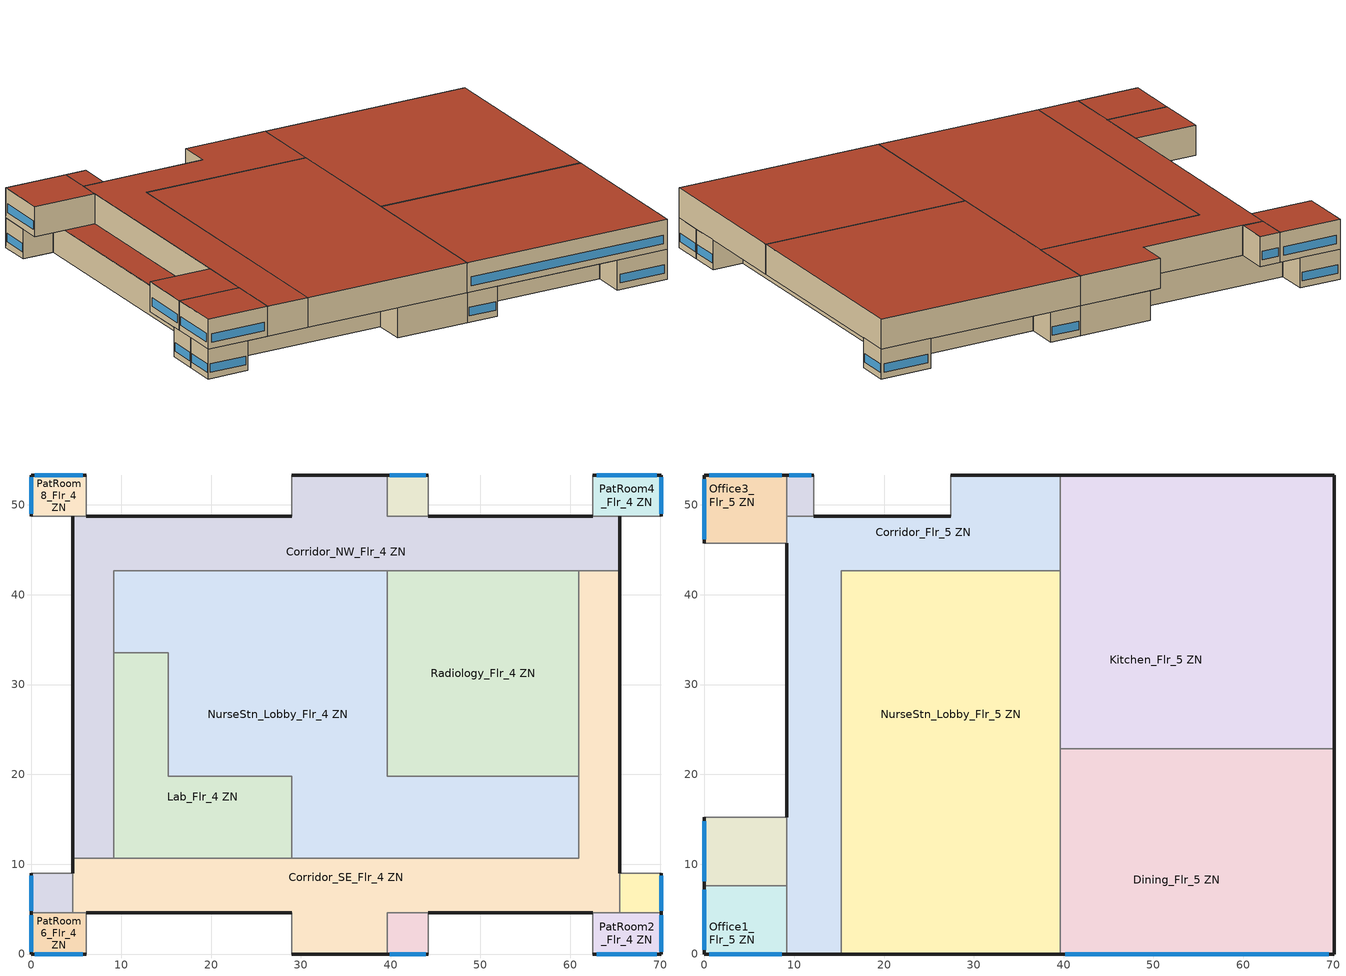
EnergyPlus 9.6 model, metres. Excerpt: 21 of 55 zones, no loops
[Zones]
Corridor_NW_Flr_4 ZN
 floor to Corridor_NW_Flr_3 ZN (Typical Interior Floor): 39.62,53.34 39.62,48.77 65.53,48.77 65.53,42.67 9.14,42.67 9.14,10.67 4.57,10.67 4.57,48.77 28.96,48.77 28.96,53.34 z12.8
 wall outside (Typical Insulated Exterior Mass Wall R-8.13): 39.62,53.34 28.96,53.34 / 4.57,48.77 4.57,10.67 / 65.53,42.67 65.53,48.77 / 62.48,48.77 44.2,48.77 / 28.96,48.77 6.1,48.77 z12.8:17.07
 wall to NurseStn_Lobby_Flr_4 ZN (Typical Interior Wall): 9.14,33.53 9.14,42.67 39.62,42.67 z12.8:17.07
 wall adiabatic (Wall Adiabatic construction): 28.96,53.34 28.96,48.77 z12.8:17.07
 wall to PatRoom5_Mult10_Flr_4 ZN (Typical Interior Wall): 44.2,48.77 39.62,48.77 39.62,53.34 z12.8:17.07
 wall to PatRoom8_Flr_4 ZN (Typical Interior Wall): 6.1,48.77 4.57,48.77 z12.8:17.07
 wall to Radiology_Flr_4 ZN (Typical Interior Wall): 39.62,42.67 60.96,42.67 z12.8:17.07
 wall to Lab_Flr_4 ZN (Typical Interior Wall): 9.14,10.67 9.14,33.53 z12.8:17.07
 wall to Corridor_SE_Flr_4 ZN (Typical Interior Wall): 60.96,42.67 65.53,42.67 / 4.57,10.67 9.14,10.67 z12.8:17.07
 wall to PatRoom4_Flr_4 ZN (Typical Interior Wall): 65.53,48.77 62.48,48.77 z12.8:17.07
 roof outside (Typical IEAD Roof - Highly Reflective R-20.83): 9.14,15.24 9.14,45.72 4.57,45.72 4.57,15.24 z17.07
Corridor_SE_Flr_4 ZN
 floor to Corridor_SE_Flr_3 ZN (Typical Interior Floor): 65.53,42.67 65.53,4.57 39.62,4.57 39.62,0 28.96,0 28.96,4.57 4.57,4.57 4.57,10.67 60.96,10.67 60.96,42.67 z12.8
 wall outside (Typical Insulated Exterior Mass Wall R-8.13): 28.96,0 39.62,0 / 65.53,8.99 65.53,42.67 / 44.2,4.57 62.48,4.57 / 6.1,4.57 28.96,4.57 / 4.57,10.67 4.57,8.99 z12.8:17.07
 wall to PatRoom3_Mult10_Flr_4 ZN (Typical Interior Wall): 65.53,4.57 65.53,8.99 z12.8:17.07
 wall to NurseStn_Lobby_Flr_4 ZN (Typical Interior Wall): 60.96,19.81 60.96,10.67 28.96,10.67 z12.8:17.07
 wall to Radiology_Flr_4 ZN (Typical Interior Wall): 60.96,42.67 60.96,19.81 z12.8:17.07
 wall to PatRoom1_Mult10_Flr_4 ZN (Typical Interior Wall): 39.62,0 39.62,4.57 44.2,4.57 z12.8:17.07
 wall to Lab_Flr_4 ZN (Typical Interior Wall): 28.96,10.67 9.14,10.67 z12.8:17.07
 wall to PatRoom6_Flr_4 ZN (Typical Interior Wall): 4.57,4.57 6.1,4.57 z12.8:17.07
 wall to PatRoom2_Flr_4 ZN (Typical Interior Wall): 62.48,4.57 65.53,4.57 z12.8:17.07
 wall to PatRoom7_Mult10_Flr_4 ZN (Typical Interior Wall): 4.57,8.99 4.57,4.57 z12.8:17.07
 wall adiabatic (Wall Adiabatic construction): 28.96,4.57 28.96,0 z12.8:17.07
Lab_Flr_4 ZN
 floor to Lab_Flr_3 ZN (Typical Interior Floor): 15.24,33.53 15.24,19.81 28.96,19.81 28.96,10.67 9.14,10.67 9.14,33.53 z12.8
 wall to NurseStn_Lobby_Flr_4 ZN (Typical Interior Wall): 28.96,10.67 28.96,19.81 15.24,19.81 15.24,33.53 9.14,33.53 z12.8:17.07
NurseStn_Lobby_Flr_4 ZN
 floor to NurseStn_Lobby_Flr_3 ZN (Typical Interior Floor): 39.62,42.67 39.62,19.81 60.96,19.81 60.96,10.67 28.96,10.67 28.96,19.81 15.24,19.81 15.24,33.53 9.14,33.53 9.14,42.67 z12.8
 wall to Radiology_Flr_4 ZN (Typical Interior Wall): 60.96,19.81 39.62,19.81 39.62,42.67 z12.8:17.07
PatRoom1_Mult10_Flr_4 ZN
 floor to PatRoom1_Mult10_Flr_3 ZN (Typical Interior Floor): 44.2,4.57 44.2,0 39.62,0 39.62,4.57 z12.8
 wall outside (Typical Insulated Exterior Mass Wall R-9.62): 39.62,0 44.2,0 z12.8:17.07
 wall adiabatic (Wall Adiabatic construction): 44.2,0 44.2,4.57 z12.8:17.07
 window (U 0.62 SHGC 0.25 Dbl Ref-C-H Clr 6mm/6mm Air): 39.9,0 43.92,0 z13.72:14.94
PatRoom2_Flr_4 ZN
 floor to PatRoom2_Flr_3 ZN (Typical Interior Floor): 70.1,4.57 70.1,0 62.48,0 62.48,4.57 z12.8
 wall outside (Typical Insulated Exterior Mass Wall R-9.62): 62.48,0 70.1,0 70.1,4.57 z12.8:17.07
 wall to PatRoom3_Mult10_Flr_4 ZN (Typical Interior Wall): 70.1,4.57 65.53,4.57 z12.8:17.07
 wall adiabatic (Wall Adiabatic construction): 62.48,4.57 62.48,0 z12.8:17.07
 window (U 0.62 SHGC 0.25 Dbl Ref-C-H Clr 6mm/6mm Air): 70.1,0.27 70.1,4.3 / 62.94,0 69.65,0 z13.72:14.94
PatRoom3_Mult10_Flr_4 ZN
 floor to PatRoom3_Mult10_Flr_3 ZN (Typical Interior Floor): 70.1,8.99 70.1,4.57 65.53,4.57 65.53,8.99 z12.8
 wall outside (Typical Insulated Exterior Mass Wall R-9.62): 70.1,4.57 70.1,8.99 z12.8:17.07
 wall adiabatic (Wall Adiabatic construction): 70.1,8.99 65.53,8.99 z12.8:17.07
 window (U 0.62 SHGC 0.25 Dbl Ref-C-H Clr 6mm/6mm Air): 70.1,4.84 70.1,8.73 z13.72:14.94
PatRoom4_Flr_4 ZN
 floor to PatRoom4_Flr_3 ZN (Typical Interior Floor): 70.1,53.34 70.1,48.77 62.48,48.77 62.48,53.34 z12.8
 wall outside (Typical Insulated Exterior Mass Wall R-9.62): 70.1,48.77 70.1,53.34 62.48,53.34 z12.8:17.07
 wall adiabatic (Wall Adiabatic construction): 65.53,48.77 70.1,48.77 / 62.48,53.34 62.48,48.77 z12.8:17.07
 window (U 0.62 SHGC 0.25 Dbl Ref-C-H Clr 6mm/6mm Air): 70.1,49.04 70.1,53.07 / 69.65,53.34 62.94,53.34 z13.72:14.94
PatRoom5_Mult10_Flr_4 ZN
 floor to PatRoom5_Mult10_Flr_3 ZN (Typical Interior Floor): 44.2,53.34 44.2,48.77 39.62,48.77 39.62,53.34 z12.8
 wall outside (Typical Insulated Exterior Mass Wall R-9.62): 44.2,53.34 39.62,53.34 z12.8:17.07
 wall adiabatic (Wall Adiabatic construction): 44.2,48.77 44.2,53.34 z12.8:17.07
 window (U 0.62 SHGC 0.25 Dbl Ref-C-H Clr 6mm/6mm Air): 43.92,53.34 39.9,53.34 z13.72:14.94
PatRoom6_Flr_4 ZN
 floor to PatRoom6_Flr_3 ZN (Typical Interior Floor): 6.1,4.57 6.1,0 0,0 0,4.57 z12.8
 wall outside (Typical Insulated Exterior Mass Wall R-9.62): 0,4.57 0,0 6.1,0 z12.8:17.07
 wall adiabatic (Wall Adiabatic construction): 6.1,0 6.1,4.57 z12.8:17.07
 wall to PatRoom7_Mult10_Flr_4 ZN (Typical Interior Wall): 4.57,4.57 0,4.57 z12.8:17.07
 window (U 0.62 SHGC 0.25 Dbl Ref-C-H Clr 6mm/6mm Air): 0.37,0 5.73,0 / 0,4.3 0,0.27 z13.72:14.94
PatRoom7_Mult10_Flr_4 ZN
 floor to PatRoom7_Mult10_Flr_3 ZN (Typical Interior Floor): 4.57,8.99 4.57,4.57 0,4.57 0,8.99 z12.8
 wall outside (Typical Insulated Exterior Mass Wall R-9.62): 0,8.99 0,4.57 z12.8:17.07
 wall adiabatic (Wall Adiabatic construction): 4.57,8.99 0,8.99 z12.8:17.07
 window (U 0.62 SHGC 0.25 Dbl Ref-C-H Clr 6mm/6mm Air): 0,8.73 0,4.84 z13.72:14.94
PatRoom8_Flr_4 ZN
 floor to PatRoom8_Flr_3 ZN (Typical Interior Floor): 6.1,53.34 6.1,48.77 0,48.77 0,53.34 z12.8
 wall outside (Typical Insulated Exterior Mass Wall R-9.62): 6.1,53.34 0,53.34 0,48.77 z12.8:17.07
 wall adiabatic (Wall Adiabatic construction): 6.1,48.77 6.1,53.34 / 0,48.77 4.57,48.77 z12.8:17.07
 window (U 0.62 SHGC 0.25 Dbl Ref-C-H Clr 6mm/6mm Air): 5.73,53.34 0.37,53.34 / 0,53.07 0,49.04 z13.72:14.94
Radiology_Flr_4 ZN
 floor to PhysTherapy_Flr_3 ZN (Typical Interior Floor): 60.96,42.67 60.96,19.81 39.62,19.81 39.62,42.67 z12.8
Corridor_Flr_5 ZN
 floor to NurseStn_Lobby_Flr_4 ZN (Typical Interior Floor): 15.24,42.67 15.24,33.53 9.14,33.53 9.14,42.67 z17.07
 floor adiabatic (Floor Adiabatic construction): 15.24,4.57 15.24,0 9.14,0 9.14,4.57 z17.07; 28.96,53.34 28.96,48.77 27.43,48.77 27.43,53.34 z17.07
 floor to Lab_Flr_4 ZN (Typical Interior Floor): 15.24,33.53 15.24,10.67 9.14,10.67 9.14,33.53 z17.07
 floor to Corridor_NW_Flr_4 ZN (Typical Interior Floor): 39.62,53.34 39.62,42.67 9.14,42.67 9.14,48.77 28.96,48.77 28.96,53.34 z17.07
 floor to Corridor_SE_Flr_4 ZN (Typical Interior Floor): 15.24,10.67 15.24,4.57 9.14,4.57 9.14,10.67 z17.07
 wall outside (Typical Insulated Exterior Mass Wall R-8.13): 39.62,53.34 27.43,53.34 / 9.14,0 15.24,0 / 27.43,48.77 12.19,48.77 / 9.14,45.72 9.14,15.24 z17.07:21.34
 wall to NurseStn_Lobby_Flr_5 ZN (Typical Interior Wall): 15.24,0 15.24,42.67 39.62,42.67 z17.07:21.34
 wall to Office1_Flr_5 ZN (Typical Interior Wall): 9.14,7.62 9.14,0 z17.07:21.34
 wall to Kitchen_Flr_5 ZN (Typical Interior Wall): 39.62,42.67 39.62,53.34 z17.07:21.34
 wall to Office4_Mult6_Flr_5 ZN (Typical Interior Wall): 12.19,48.77 9.14,48.77 z17.07:21.34
 wall adiabatic (Wall Adiabatic construction): 27.43,53.34 27.43,48.77 z17.07:21.34
 wall to Office2_Mult5_Flr_5 ZN (Typical Interior Wall): 9.14,15.24 9.14,7.62 z17.07:21.34
 wall to Office3_Flr_5 ZN (Typical Interior Wall): 9.14,48.77 9.14,45.72 z17.07:21.34
 roof outside (Typical IEAD Roof - Highly Reflective R-20.83): 15.24,0 15.24,42.67 39.62,42.67 39.62,53.34 27.43,53.34 27.43,48.77 9.14,48.77 9.14,0 z21.34
Dining_Flr_5 ZN
 floor to NurseStn_Lobby_Flr_4 ZN (Typical Interior Floor): 60.96,19.81 60.96,10.67 39.62,10.67 39.62,19.81 z17.07
 floor to PatRoom3_Mult10_Flr_4 ZN (Typical Interior Floor): 70.1,8.99 70.1,4.57 65.53,4.57 65.53,8.99 z17.07
 floor to Radiology_Flr_4 ZN (Typical Interior Floor): 60.96,22.86 60.96,19.81 39.62,19.81 39.62,22.86 z17.07
 floor to PatRoom2_Flr_4 ZN (Typical Interior Floor): 70.1,4.57 70.1,0 62.48,0 62.48,4.57 z17.07
 floor to Corridor_SE_Flr_4 ZN (Typical Interior Floor): 65.53,22.86 65.53,4.57 39.62,4.57 39.62,10.67 60.96,10.67 60.96,22.86 z17.07
 floor to PatRoom1_Mult10_Flr_4 ZN (Typical Interior Floor): 44.2,4.57 44.2,0 39.62,0 39.62,4.57 z17.07
 floor adiabatic (Floor Adiabatic construction): 70.1,22.86 70.1,8.99 65.53,8.99 65.53,22.86 z17.07; 62.48,4.57 62.48,0 44.2,0 44.2,4.57 z17.07
 wall outside (Typical Insulated Exterior Mass Wall R-8.13): 39.62,0 70.1,0 70.1,22.86 z17.07:21.34
 wall to Kitchen_Flr_5 ZN (Typical Interior Wall): 70.1,22.86 39.62,22.86 z17.07:21.34
 wall to NurseStn_Lobby_Flr_5 ZN (Typical Interior Wall): 39.62,22.86 39.62,0 z17.07:21.34
 window (U 0.62 SHGC 0.25 Dbl Ref-C-H Clr 6mm/6mm Air): 40.2,0 69.53,0 z17.98:19.2
 roof outside (Typical IEAD Roof - Highly Reflective R-20.83): 70.1,0 70.1,22.86 39.62,22.86 39.62,0 z21.34
Kitchen_Flr_5 ZN
 floor to PatRoom5_Mult10_Flr_4 ZN (Typical Interior Floor): 44.2,53.34 44.2,48.77 39.62,48.77 39.62,53.34 z17.07
 floor to Corridor_NW_Flr_4 ZN (Typical Interior Floor): 65.53,48.77 65.53,42.67 39.62,42.67 39.62,48.77 z17.07
 floor to Radiology_Flr_4 ZN (Typical Interior Floor): 60.96,42.67 60.96,22.86 39.62,22.86 39.62,42.67 z17.07
 floor to Corridor_SE_Flr_4 ZN (Typical Interior Floor): 65.53,42.67 65.53,22.86 60.96,22.86 60.96,42.67 z17.07
 floor to PatRoom4_Flr_4 ZN (Typical Interior Floor): 70.1,53.34 70.1,48.77 62.48,48.77 62.48,53.34 z17.07
 floor adiabatic (Floor Adiabatic construction): 70.1,48.77 70.1,22.86 65.53,22.86 65.53,48.77 z17.07; 62.48,53.34 62.48,48.77 44.2,48.77 44.2,53.34 z17.07
 wall outside (Typical Insulated Exterior Mass Wall R-8.13): 70.1,22.86 70.1,53.34 39.62,53.34 z17.07:21.34
 wall to NurseStn_Lobby_Flr_5 ZN (Typical Interior Wall): 39.62,42.67 39.62,22.86 z17.07:21.34
 roof outside (Typical IEAD Roof - Highly Reflective R-20.83): 70.1,22.86 70.1,53.34 39.62,53.34 39.62,22.86 z21.34
NurseStn_Lobby_Flr_5 ZN
 floor to NurseStn_Lobby_Flr_4 ZN (Typical Interior Floor): 39.62,42.67 39.62,10.67 28.96,10.67 28.96,19.81 15.24,19.81 15.24,42.67 z17.07
 floor adiabatic (Floor Adiabatic construction): 28.96,4.57 28.96,0 15.24,0 15.24,4.57 z17.07
 floor to Lab_Flr_4 ZN (Typical Interior Floor): 28.96,19.81 28.96,10.67 15.24,10.67 15.24,19.81 z17.07
 floor to Corridor_SE_Flr_4 ZN (Typical Interior Floor): 39.62,10.67 39.62,0 28.96,0 28.96,4.57 15.24,4.57 15.24,10.67 z17.07
 wall outside (Typical Insulated Exterior Mass Wall R-8.13): 15.24,0 39.62,0 z17.07:21.34
 roof outside (Typical IEAD Roof - Highly Reflective R-20.83): 39.62,0 39.62,42.67 15.24,42.67 15.24,0 z21.34
Office1_Flr_5 ZN
 floor to PatRoom6_Flr_4 ZN (Typical Interior Floor): 6.1,4.57 6.1,0 0,0 0,4.57 z17.07
 floor adiabatic (Floor Adiabatic construction): 9.14,4.57 9.14,0 6.1,0 6.1,4.57 z17.07
 floor to PatRoom7_Mult10_Flr_4 ZN (Typical Interior Floor): 4.57,7.62 4.57,4.57 0,4.57 0,7.62 z17.07
 floor to Corridor_SE_Flr_4 ZN (Typical Interior Floor): 9.14,7.62 9.14,4.57 4.57,4.57 4.57,7.62 z17.07
 wall outside (Typical Insulated Exterior Mass Wall R-8.13): 0,7.62 0,0 9.14,0 z17.07:21.34
 wall to Office2_Mult5_Flr_5 ZN (Typical Interior Wall): 9.14,7.62 0,7.62 z17.07:21.34
 window (U 0.62 SHGC 0.25 Dbl Ref-C-H Clr 6mm/6mm Air): 0.55,0 8.6,0 / 0,7.16 0,0.46 z17.98:19.2
 roof outside (Typical IEAD Roof - Highly Reflective R-20.83): 9.14,0 9.14,7.62 0,7.62 0,0 z21.34
Office2_Mult5_Flr_5 ZN
 floor to PatRoom7_Mult10_Flr_4 ZN (Typical Interior Floor): 4.57,8.99 4.57,7.62 0,7.62 0,8.99 z17.07
 floor to Corridor_SE_Flr_4 ZN (Typical Interior Floor): 9.14,10.67 9.14,7.62 4.57,7.62 4.57,10.67 z17.07
 floor adiabatic (Floor Adiabatic construction): 4.57,15.24 4.57,8.99 0,8.99 0,15.24 z17.07
 floor to Corridor_NW_Flr_4 ZN (Typical Interior Floor): 9.14,15.24 9.14,10.67 4.57,10.67 4.57,15.24 z17.07
 wall outside (Typical Insulated Exterior Mass Wall R-8.13): 0,15.24 0,7.62 z17.07:21.34
 wall adiabatic (Wall Adiabatic construction): 9.14,15.24 0,15.24 z17.07:21.34
 window (U 0.62 SHGC 0.25 Dbl Ref-C-H Clr 6mm/6mm Air): 0,14.78 0,8.08 z17.98:19.2
 roof outside (Typical IEAD Roof - Highly Reflective R-20.83): 9.14,7.62 9.14,15.24 0,15.24 0,7.62 z21.34
Office3_Flr_5 ZN
 floor to PatRoom8_Flr_4 ZN (Typical Interior Floor): 6.1,53.34 6.1,48.77 0,48.77 0,53.34 z17.07
 floor adiabatic (Floor Adiabatic construction): 9.14,53.34 9.14,48.77 6.1,48.77 6.1,53.34 z17.07; 4.57,48.77 4.57,45.72 0,45.72 0,48.77 z17.07
 floor to Corridor_NW_Flr_4 ZN (Typical Interior Floor): 9.14,48.77 9.14,45.72 4.57,45.72 4.57,48.77 z17.07
 wall outside (Typical Insulated Exterior Mass Wall R-8.13): 9.14,53.34 0,53.34 0,45.72 z17.07:21.34
 wall adiabatic (Wall Adiabatic construction): 0,45.72 9.14,45.72 z17.07:21.34
 wall to Office4_Mult6_Flr_5 ZN (Typical Interior Wall): 9.14,48.77 9.14,53.34 z17.07:21.34
 window (U 0.62 SHGC 0.25 Dbl Ref-C-H Clr 6mm/6mm Air): 8.6,53.34 0.55,53.34 / 0,52.88 0,46.18 z17.98:19.2
 roof outside (Typical IEAD Roof - Highly Reflective R-20.83): 9.14,45.72 9.14,53.34 0,53.34 0,45.72 z21.34
Office4_Mult6_Flr_5 ZN
 floor adiabatic (Floor Adiabatic construction): 12.19,53.34 12.19,48.77 9.14,48.77 9.14,53.34 z17.07
 wall outside (Typical Insulated Exterior Mass Wall R-8.13): 12.19,53.34 9.14,53.34 z17.07:21.34
 wall adiabatic (Wall Adiabatic construction): 12.19,48.77 12.19,53.34 z17.07:21.34
 window (U 0.62 SHGC 0.25 Dbl Ref-C-H Clr 6mm/6mm Air): 11.88,53.34 9.45,53.34 z17.98:19.2
 roof outside (Typical IEAD Roof - Highly Reflective R-20.83): 12.19,48.77 12.19,53.34 9.14,53.34 9.14,48.77 z21.34
[Building]
-Hospital-ASHRAE 169-2013-3B created: 2022-03-25 18:08:48 -0600: North Axis {deg}=270; Terrain=City
[Site:Location]
El Paso International Ap  Ut_TX_USA: Latitude {deg}=31.77; Longitude {deg}=-106.5; Time Zone {hr}=-7; Elevation {m}=1186
[Site:GroundTemperature:FCfactorMethod]
January Ground Temperature {C}=18.3; February Ground Temperature {C}=11.2; March Ground Temperature {C}=6.8; April Ground Temperature {C}=8.1; May Ground Temperature {C}=10.3; June Ground Temperature {C}=12.5; July Ground Temperature {C}=19.2; August Ground Temperature {C}=23.8; September Ground Temperature {C}=27.9; October Ground Temperature {C}=27.5; November Ground Temperature {C}=26.3; December Ground Temperature {C}=23.4
[Site:WaterMainsTemperature]
Calculation Method=Correlation; Annual Average Outdoor Air Temperature {C}=17.9417; Maximum Difference In Monthly Average Outdoor Air Temperatures {deltaC}=21.1
[SizingPeriod:DesignDay] Day of Month=21; Dry-Bulb Temperature Range Modifier Type=DefaultMultipliers; Humidity Condition Type=Wetbulb; Barometric Pressure {Pa}=87865; Rain Indicator=No; Snow Indicator=No; Daylight Saving Time Indicator=No; Begin Environment Reset Mode=FullResetAtBeginEnvironment
Name | Month | Day Type | Maximum Dry-Bulb Temperature {C} | Daily Dry-Bulb Temperature Range {deltaC} | Wetbulb or DewPoint at Maximum Dry-Bulb {C} | Wind Speed {m/s} | Wind Direction {deg} | Solar Model Indicator | ASHRAE Clear Sky Optical Depth for Beam Irradiance (taub) | ASHRAE Clear Sky Optical Depth for Diffuse Irradiance (taud) | Sky Clearness
El Paso International Ap  Ut Ann Clg .4% Condns DB=>MWB | 7 | SummerDesignDay | 38.1 | 13 | 18.1 | 3.9 | 280 | ASHRAETau | 0.605 | 1.547
El Paso International Ap  Ut Ann Htg 99.6% Condns DB | 12 | WinterDesignDay | -5.2 | 0 | -5.2 | 2.2 | 20 | ASHRAEClearSky |  |  | 0
[Material]
Name | Roughness | Thickness {m} | Conductivity {W/m-K} | Density {kg/m3} | Specific Heat {J/kg-K} | Thermal Absorptance | Solar Absorptance | Visible Absorptance
1/2IN Gypsum | Smooth | 0.0127 | 0.16 | 784.9 | 830 | 0.9 | 0.4 | 0.4
100mm Normalweight concrete floor | MediumSmooth | 0.1016 | 2.31 | 2322 | 832 | 0.9 | 0.7 | 0.7
1IN Stucco | Smooth | 0.0253 | 0.6918 | 1858 | 837 | 0.9 | 0.7 | 0.92
8IN CONCRETE HW RefBldg | Rough | 0.2032 | 1.311 | 2240 | 836.8 | 0.9 | 0.7 | 0.7
G01 13mm gypsum board | Smooth | 0.0127 | 0.16 | 800 | 1090 | 0.9 | 0.7 | 0.5
Metal Roof Surface | Smooth | 0.0008 | 45.28 | 7824 | 500 | 0.9 | 0.7 | 0.7
Roof Membrane - Highly Reflective | VeryRough | 0.0095 | 0.16 | 1121.29 | 1460 | 0.75 | 0.45 | 0.7
Std Wood 6inch | MediumSmooth | 0.15 | 0.12 | 540 | 1210 | 0.9 | 0.7 | 0.7
[Material:NoMass] Thermal Absorptance=0.9; Solar Absorptance=0.7
Name | Roughness | Thermal Resistance {m2-K/W} | Visible Absorptance
CP02 CARPET PAD | VeryRough | 0.21648 | 0.8
Nonres_Floor_Insulation | MediumSmooth | 2.88292 | 0.7
Typical Insulation R-19.72 | Smooth | 3.4722 | 0.7
Typical Insulation R-5.74 | Smooth | 1.01115 | 0.7
Typical Insulation R-7.23 | Smooth | 1.27273 | 0.7
[WindowMaterial:Gas]
AIR 6MM: Gas Type=Air; Thickness {m}=0.0063
[WindowMaterial:Glazing] Optical Data Type=SpectralAverage; Thickness {m}=0.006; Infrared Transmittance at Normal Incidence=0; Front Side Infrared Hemispherical Emissivity=0.84; Conductivity {W/m-K}=0.9; Dirt Correction Factor for Solar and Visible Transmittance=1; Solar Diffusing=No
Name | Solar Transmittance at Normal Incidence | Front Side Solar Reflectance at Normal Incidence | Back Side Solar Reflectance at Normal Incidence | Visible Transmittance at Normal Incidence | Front Side Visible Reflectance at Normal Incidence | Back Side Visible Reflectance at Normal Incidence | Back Side Infrared Hemispherical Emissivity
CLEAR 6MM | 0.775 | 0.071 | 0.071 | 0.881 | 0.08 | 0.08 | 0.84
REF C CLEAR HI 6MM | 0.2 | 0.16 | 0.39 | 0.22 | 0.17 | 0.35 | 0.55
[Construction]
Floor Adiabatic construction: CP02 CARPET PAD, 100mm Normalweight concrete floor, Nonres_Floor_Insulation
InteriorFurnishings: Std Wood 6inch
Typical IEAD Roof - Highly Reflective R-20.83: Roof Membrane - Highly Reflective, Typical Insulation R-19.72, Metal Roof Surface
Typical Insulated Exterior Mass Wall R-8.13: 1IN Stucco, 8IN CONCRETE HW RefBldg, Typical Insulation R-5.74, 1/2IN Gypsum
Typical Insulated Exterior Mass Wall R-9.62: 1IN Stucco, 8IN CONCRETE HW RefBldg, Typical Insulation R-7.23, 1/2IN Gypsum
Typical Interior Floor: 100mm Normalweight concrete floor, CP02 CARPET PAD
Typical Interior Wall; Wall Adiabatic construction: G01 13mm gypsum board, G01 13mm gypsum board
U 0.62 SHGC 0.25 Dbl Ref-C-H Clr 6mm/6mm Air: REF C CLEAR HI 6MM, AIR 6MM, CLEAR 6MM
[Zone] Part of Total Floor Area=Yes
Name | Multiplier
Corridor_Flr_5 ZN; Corridor_NW_Flr_4 ZN; Corridor_SE_Flr_4 ZN; Dining_Flr_5 ZN; Kitchen_Flr_5 ZN; Lab_Flr_4 ZN; NurseStn_Lobby_Flr_4 ZN; NurseStn_Lobby_Flr_5 ZN; Office1_Flr_5 ZN; Office3_Flr_5 ZN; PatRoom2_Flr_4 ZN; PatRoom4_Flr_4 ZN; PatRoom6_Flr_4 ZN; PatRoom8_Flr_4 ZN; Radiology_Flr_4 ZN | 1
Office2_Mult5_Flr_5 ZN | 5
Office4_Mult6_Flr_5 ZN | 6
PatRoom1_Mult10_Flr_4 ZN; PatRoom3_Mult10_Flr_4 ZN; PatRoom5_Mult10_Flr_4 ZN; PatRoom7_Mult10_Flr_4 ZN | 10
[InternalMass] Construction=InteriorFurnishings
Name | Zone or ZoneList | Surface Area {m2}
Corridor_Flr_5 Mass | Corridor_Flr_5 ZN | 1003.35
Corridor_NW_Flr_4 Mass | Corridor_NW_Flr_4 ZN | 1133.42
Corridor_SE_Flr_4 Mass | Corridor_SE_Flr_4 ZN | 1133.42
Dining_Flr_5 Mass | Dining_Flr_5 ZN | 1393.55
Kitchen_Flr_5 Mass | Kitchen_Flr_5 ZN | 1858.06
Lab_Flr_4 Mass | Lab_Flr_4 ZN | 529.547
NurseStn_Lobby_Flr_4 Mass | NurseStn_Lobby_Flr_4 ZN | 1811.61
NurseStn_Lobby_Flr_5 Mass | NurseStn_Lobby_Flr_5 ZN | 2081.03
Office1_Flr_5 Mass | Office1_Flr_5 ZN | 139.391
Office2_Mult5_Flr_5 Mass | Office2_Mult5_Flr_5 ZN | 139.318
Office3_Flr_5 Mass | Office3_Flr_5 ZN | 139.355
Office4_Mult6_Flr_5 Mass | Office4_Mult6_Flr_5 ZN | 27.8709
PatRoom1_Mult10_Flr_4 Mass | PatRoom1_Mult10_Flr_4 ZN | 41.8064
PatRoom2_Flr_4 Mass | PatRoom2_Flr_4 ZN | 69.67728
PatRoom3_Mult10_Flr_4 Mass | PatRoom3_Mult10_Flr_4 ZN | 40.41648
PatRoom4_Flr_4 Mass | PatRoom4_Flr_4 ZN | 69.67728
PatRoom5_Mult10_Flr_4 Mass | PatRoom5_Mult10_Flr_4 ZN | 41.8064
PatRoom6_Flr_4 Mass | PatRoom6_Flr_4 ZN | 55.7418
PatRoom7_Mult10_Flr_4 Mass | PatRoom7_Mult10_Flr_4 ZN | 40.41648
PatRoom8_Flr_4 Mass | PatRoom8_Flr_4 ZN | 55.7418
Radiology_Flr_4 Mass | Radiology_Flr_4 ZN | 975.482
[ZoneInfiltration:DesignFlowRate] Schedule=Hospital INFIL_SCH_PNNL; Design Flow Rate Calculation Method=Flow/ExteriorArea; Constant Term Coefficient=0; Temperature Term Coefficient=0; Velocity Term Coefficient=0.224; Velocity Squared Term Coefficient=0
Name | Zone or ZoneList | Flow per Exterior Surface Area {m3/s-m2}
Corridor_Flr_5 Infiltration | Corridor_Flr_5 ZN | 0.000200818
Corridor_NW_Flr_4 Infiltration | Corridor_NW_Flr_4 ZN | 0.000425039
Corridor_SE_Flr_4 Infiltration | Corridor_SE_Flr_4 ZN | 0.000569573
Dining_Flr_5 Infiltration | Dining_Flr_5 ZN | 0.000140274
Kitchen_Flr_5 Infiltration | Kitchen_Flr_5 ZN | 0.000124619
NurseStn_Lobby_Flr_5 Infiltration | NurseStn_Lobby_Flr_5 ZN | 5.17915e-05
Office1_Flr_5 Infiltration | Office1_Flr_5 ZN | 0.00028855
Office2_Mult5_Flr_5 Infiltration | Office2_Mult5_Flr_5 ZN | 0.00018126
Office3_Flr_5 Infiltration | Office3_Flr_5 ZN | 0.000288571
Office4_Mult6_Flr_5 Infiltration | Office4_Mult6_Flr_5 ZN | 0.000275003
PatRoom1_Mult10_Flr_4 Infiltration | PatRoom1_Mult10_Flr_4 ZN | 0.000569573
PatRoom2_Flr_4 Infiltration | PatRoom2_Flr_4 ZN | 0.000569573
PatRoom3_Mult10_Flr_4 Infiltration | PatRoom3_Mult10_Flr_4 ZN | 0.000569573
PatRoom4_Flr_4 Infiltration | PatRoom4_Flr_4 ZN | 0.000569573
PatRoom5_Mult10_Flr_4 Infiltration | PatRoom5_Mult10_Flr_4 ZN | 0.000569573
PatRoom6_Flr_4 Infiltration | PatRoom6_Flr_4 ZN | 0.000569573
PatRoom7_Mult10_Flr_4 Infiltration | PatRoom7_Mult10_Flr_4 ZN | 0.000569573
PatRoom8_Flr_4 Infiltration | PatRoom8_Flr_4 ZN | 0.000569573
[Daylighting:Controls] Lighting Control Type=Stepped; Minimum Input Power Fraction for Continuous or ContinuousOff Dimming Control=0.3; Minimum Light Output Fraction for Continuous or ContinuousOff Dimming Control=0.2; Number of Stepped Control Steps=3; Probability Lighting will be Reset When Needed in Manual Stepped Control=1; Glare Calculation Azimuth Angle of View Direction Clockwise from Zone y-Axis {deg}=-0; Maximum Allowable Discomfort Glare Index=22; Fraction of Lights Controlled by Reference Point 1=0.224; Illuminance Setpoint at Reference Point 1 {lux}=377; Fraction of Lights Controlled by Reference Point 2=0.224; Illuminance Setpoint at Reference Point 2 {lux}=377
Name | Zone or Space | Glare Calculation Daylighting Reference Point | Daylighting Reference Point Name 1 | Daylighting Reference Point Name 2
Office1_Flr_5 ZN DaylightingControls | Office1_Flr_5 ZN | Office1_Flr_5 Daylt Sensor 1 | Office1_Flr_5 Daylt Sensor 1 | Office1_Flr_5 Daylt Sensor 2
Office3_Flr_5 ZN DaylightingControls | Office3_Flr_5 ZN | Office3_Flr_5 Daylt Sensor 1 | Office3_Flr_5 Daylt Sensor 1 | Office3_Flr_5 Daylt Sensor 2
[SetpointManager:OutdoorAirReset]
VAV_PATRMS SAT Reset: Control Variable=Temperature; Setpoint at Outdoor Low Temperature {C}=15.5556; Outdoor Low Temperature {C}=10; Setpoint at Outdoor High Temperature {C}=12.7778; Outdoor High Temperature {C}=21.1111; Setpoint Node or NodeList=VAV_PATRMS Supply Outlet Node
[SetpointManager:SingleZone:Humidity:Minimum]
Name | Setpoint Node or NodeList
Setpoint Manager Single Zone Humidity Minimum 1 | VAV_ER Electric Steam Humidifier Outlet Air Node
Setpoint Manager Single Zone Humidity Minimum 3 | VAV_ICU Electric Steam Humidifier Outlet Air Node
Setpoint Manager Single Zone Humidity Minimum 5 | VAV_LABS Electric Steam Humidifier Outlet Air Node
Setpoint Manager Single Zone Humidity Minimum 2 | VAV_OR Electric Steam Humidifier Outlet Air Node
Setpoint Manager Single Zone Humidity Minimum 4 | VAV_PATRMS Electric Steam Humidifier Outlet Air Node
[Exterior:Lights]
NonDimming Exterior Lights Def: Schedule=Hospital Exterior_Lgt_ALWAYS_ON; Design Level {W}=13506; Control Option=AstronomicalClock
[Exterior:FuelEquipment] Fuel Use Type=Electricity
Name | Schedule | Design Level {W}
Fuel equipment 1 | Hospital BLDG_ELEVATORS | 162963
Fuel equipment 2 | Hospital ELEV_LIGHT_FAN_SCH_ADD_DF | 847.2
[Refrigeration:Compressor] Refrigeration Compressor Power Curve=Old_Low_Temp_Comp_Pwr_Curve; Refrigeration Compressor Capacity Curve=Old_Low_Temp_Comp_Cap_Curve; Rated Return Gas Temperature {C}=18.3; Rated Subcooling {deltaC}=0; Mode of Operation=Subcritical
Refrigeration Compressor 1; Refrigeration Compressor 2; Refrigeration Compressor 3; Refrigeration Compressor 4; Refrigeration Compressor 5; Refrigeration Compressor 6; Refrigeration Compressor 7; Refrigeration Compressor 8; Refrigeration Compressor 9; Refrigeration Compressor 10; Refrigeration Compressor 11; Refrigeration Compressor 12; Refrigeration Compressor 13; Refrigeration Compressor 14; Refrigeration Compressor 15; Refrigeration Compressor 16; Refrigeration Compressor 17; Refrigeration Compressor 18; Refrigeration Compressor 19; Refrigeration Compressor 20
[ElectricLoadCenter:Transformer]
Transformer_1: Availability Schedule=Always On Discrete; Transformer Usage=PowerInFromGrid; Radiative Fraction=0; Rated Capacity {VA}=500000; Phase=3; Conductor Material=Aluminum; Full Load Temperature Rise {C}=150; Fraction of Eddy Current Losses=0.1; Performance Input Method=NominalEfficiency; Nameplate Efficiency=0.987; Per Unit Load for Nameplate Efficiency=0.35; Reference Temperature for Nameplate Efficiency {C}=75; Consider Transformer Loss for Utility Cost=Yes; Meter Name 1=Wired_LTG_Electricity; Meter Name 2=InteriorEquipment:Electricity
[EnergyManagementSystem:GlobalVariable]
Wired_LTG
[EnergyManagementSystem:Sensor]
Name | Output:Variable or Output:Meter | Output:Variable or Output:Meter Index Key
Facility_Int_LTG | InteriorLights:Electricity
Mains_Water_Temp_Sen | Site Mains Water Temperature | Environment
OAT; OAT_1; OAT_2; OAT_3 | Site Outdoor Air Drybulb Temperature | Environment
[EnergyManagementSystem:Actuator] Actuated Component Control Type=Schedule Value
Name | Actuated Component Unique | Actuated Component Type
CAVKITCHENClgSch0; VAV1ClgSch0; VAV2ClgSch0; VAVPATRMSClgSch0 | Hospital CLGSETP_SCH | Schedule:Year
CAVKITCHENHtgSch0; VAV1HtgSch0; VAV2HtgSch0; VAVPATRMSHtgSch0 | Hospital HTGSETP_SCH | Schedule:Year
Mains_Water_Temp_Act | Mains Water Temperature | Schedule:Constant
[EnergyManagementSystem:Program]
CAVKITCHENOptimumStartProg0: IF DaylightSavings==0 && DayOfWeek>1 && Hour==5 && OAT<23.9 && OAT>1.7; SET CAVKITCHENClgSch0 = 29.4; SET CAVKITCHENHtgSch0 = 15.6; ELSEIF DaylightSavings==0 && DayOfWeek==1 && Hour==7 && OAT<23.9 && OAT>1.7; SET CAVKITCHENClgSch0 = 29.4; SET CAVKITCHENHtgSch0 = 15.6; ELSEIF DaylightSavings==1 && DayOfWeek>1 && Hour==4 && OAT<23.9 && OAT>1.7; SET CAVKITCHENClgSch0 = 29.4; SET CAVKITCHENHtgSch0 = 15.6; ELSEIF DaylightSavings==1 && DayOfWeek==1 && Hour==6 && OAT<23.9 && OAT>1.7; SET CAVKITCHENClgSch0 = 29.4; SET CAVKITCHENHtgSch0 = 15.6; ELSE; SET CAVKITCHENClgSch0 = NULL; SET CAVKITCHENHtgSch0 = NULL; ENDIF
Mains_Water_Prg: SET Mains_Water_Temp_Act = Mains_Water_Temp_Sen
Transformer_Load_Prog: SET Wired_LTG = Facility_Int_LTG*0.022
VAV1OptimumStartProg0: IF DaylightSavings==0 && DayOfWeek>1 && Hour==5 && OAT_1<23.9 && OAT_1>1.7; SET VAV1ClgSch0 = 29.4; SET VAV1HtgSch0 = 15.6; ELSEIF DaylightSavings==0 && DayOfWeek==1 && Hour==7 && OAT_1<23.9 && OAT_1>1.7; SET VAV1ClgSch0 = 29.4; SET VAV1HtgSch0 = 15.6; ELSEIF DaylightSavings==1 && DayOfWeek>1 && Hour==4 && OAT_1<23.9 && OAT_1>1.7; SET VAV1ClgSch0 = 29.4; SET VAV1HtgSch0 = 15.6; ELSEIF DaylightSavings==1 && DayOfWeek==1 && Hour==6 && OAT_1<23.9 && OAT_1>1.7; SET VAV1ClgSch0 = 29.4; SET VAV1HtgSch0 = 15.6; ELSE; SET VAV1ClgSch0 = NULL; SET VAV1HtgSch0 = NULL; ENDIF
VAV2OptimumStartProg0: IF DaylightSavings==0 && DayOfWeek>1 && Hour==5 && OAT_2<23.9 && OAT_2>1.7; SET VAV2ClgSch0 = 29.4; SET VAV2HtgSch0 = 15.6; ELSEIF DaylightSavings==0 && DayOfWeek==1 && Hour==7 && OAT_2<23.9 && OAT_2>1.7; SET VAV2ClgSch0 = 29.4; SET VAV2HtgSch0 = 15.6; ELSEIF DaylightSavings==1 && DayOfWeek>1 && Hour==4 && OAT_2<23.9 && OAT_2>1.7; SET VAV2ClgSch0 = 29.4; SET VAV2HtgSch0 = 15.6; ELSEIF DaylightSavings==1 && DayOfWeek==1 && Hour==6 && OAT_2<23.9 && OAT_2>1.7; SET VAV2ClgSch0 = 29.4; SET VAV2HtgSch0 = 15.6; ELSE; SET VAV2ClgSch0 = NULL; SET VAV2HtgSch0 = NULL; ENDIF
VAVPATRMSOptimumStartProg0: IF DaylightSavings==0 && DayOfWeek>1 && Hour==5 && OAT_3<23.9 && OAT_3>1.7; SET VAVPATRMSClgSch0 = 29.4; SET VAVPATRMSHtgSch0 = 15.6; ELSEIF DaylightSavings==0 && DayOfWeek==1 && Hour==7 && OAT_3<23.9 && OAT_3>1.7; SET VAVPATRMSClgSch0 = 29.4; SET VAVPATRMSHtgSch0 = 15.6; ELSEIF DaylightSavings==1 && DayOfWeek>1 && Hour==4 && OAT_3<23.9 && OAT_3>1.7; SET VAVPATRMSClgSch0 = 29.4; SET VAVPATRMSHtgSch0 = 15.6; ELSEIF DaylightSavings==1 && DayOfWeek==1 && Hour==6 && OAT_3<23.9 && OAT_3>1.7; SET VAVPATRMSClgSch0 = 29.4; SET VAVPATRMSHtgSch0 = 15.6; ELSE; SET VAVPATRMSClgSch0 = NULL; SET VAVPATRMSHtgSch0 = NULL; ENDIF
[EnergyManagementSystem:ProgramCallingManager]
CAVKITCHENOptimumStartCallingManager0: BeginTimestepBeforePredictor; CAVKITCHENOptimumStartProg0
Mains_Water_Prg_Mgr: BeginTimestepBeforePredictor; Mains_Water_Prg
Transformer_Load_Prog_Manager: AfterPredictorAfterHVACManagers; Transformer_Load_Prog
VAV1OptimumStartCallingManager0: BeginTimestepBeforePredictor; VAV1OptimumStartProg0
VAV2OptimumStartCallingManager0: BeginTimestepBeforePredictor; VAV2OptimumStartProg0
VAVPATRMSOptimumStartCallingManager0: BeginTimestepBeforePredictor; VAVPATRMSOptimumStartProg0
[EnergyManagementSystem:OutputVariable]
Wired_LTG: EMS Variable=Wired_LTG; Type of Data in Variable=Summed; Update Frequency=ZoneTimeStep; Units=J
[Schedule:Day:Interval]
Hospital HTGSETP_SCH Default; Hospital HTGSETP_SCH Summer Design Day; Hospital HTGSETP_SCH Winter Design Day: No, 24:00, 21
Hospital CLGSETP_SCH Default; Hospital CLGSETP_SCH Summer Design Day; Hospital CLGSETP_SCH Winter Design Day: No, 24:00, 24
Hospital BLDG_ELEVATORS Default; Hospital ELEV_LIGHT_FAN_SCH_ADD_DF Default: No, 08:00, 0.2, 16:00, 0.4, 24:00, 0.2
Hospital BLDG_ELEVATORS Sat Day; Hospital ELEV_LIGHT_FAN_SCH_ADD_DF Sat Day: No, 07:00, 0.2, 08:00, 0.4, 09:00, 0.46, 12:00, 0.7, 17:00, 0.51, 18:00, 0.25, 24:00, 0.2
Hospital BLDG_ELEVATORS Summer Design Day; Hospital ELEV_LIGHT_FAN_SCH_ADD_DF Summer Design Day; Hospital Exterior_Lgt_ALWAYS_ON Default; Hospital Exterior_Lgt_ALWAYS_ON Summer Design Day; Hospital Exterior_Lgt_ALWAYS_ON Winter Design Day: No, 24:00, 1
Hospital BLDG_ELEVATORS Winter Design Day; Hospital ELEV_LIGHT_FAN_SCH_ADD_DF Winter Design Day: No, 24:00, 0.2
Hospital BLDG_ELEVATORS Wkdy Day: No, 07:00, 0.2, 08:00, 0.5, 09:00, 0.75, 12:00, 1, 13:00, 0.75, 18:00, 1, 21:00, 0.52, 22:00, 0.28, 24:00, 0.2
Hospital ELEV_LIGHT_FAN_SCH_ADD_DF Wkdy Day: No, 07:00, 0.2, 08:00, 0.5, 18:00, 1, 21:00, 0.52, 22:00, 0.28, 24:00, 0.2
Hospital INFIL_SCH_PNNL Default; Hospital INFIL_SCH_PNNL Default|WntrDsn|SmrDsn|Sat|Wkdy Day; Hospital INFIL_SCH_PNNL Summer Design Day; Hospital INFIL_SCH_PNNL Winter Design Day: No, 24:00, 0.25
[Schedule:Week:Daily]
Hospital HTGSETP_SCH Week Rule - Jan1-Dec31: Hospital HTGSETP_SCH Default, Hospital HTGSETP_SCH Default, Hospital HTGSETP_SCH Default, Hospital HTGSETP_SCH Default, Hospital HTGSETP_SCH Default, Hospital HTGSETP_SCH Default, Hospital HTGSETP_SCH Default, Hospital HTGSETP_SCH Default, Hospital HTGSETP_SCH Summer Design Day, Hospital HTGSETP_SCH Winter Design Day, Hospital HTGSETP_SCH Default, Hospital HTGSETP_SCH Default
Hospital CLGSETP_SCH Week Rule - Jan1-Dec31: Hospital CLGSETP_SCH Default, Hospital CLGSETP_SCH Default, Hospital CLGSETP_SCH Default, Hospital CLGSETP_SCH Default, Hospital CLGSETP_SCH Default, Hospital CLGSETP_SCH Default, Hospital CLGSETP_SCH Default, Hospital CLGSETP_SCH Default, Hospital CLGSETP_SCH Summer Design Day, Hospital CLGSETP_SCH Winter Design Day, Hospital CLGSETP_SCH Default, Hospital CLGSETP_SCH Default
Hospital BLDG_ELEVATORS Week Rule - Jan1-Dec31: Hospital BLDG_ELEVATORS Default, Hospital BLDG_ELEVATORS Wkdy Day, Hospital BLDG_ELEVATORS Wkdy Day, Hospital BLDG_ELEVATORS Wkdy Day, Hospital BLDG_ELEVATORS Wkdy Day, Hospital BLDG_ELEVATORS Wkdy Day, Hospital BLDG_ELEVATORS Sat Day, Hospital BLDG_ELEVATORS Default, Hospital BLDG_ELEVATORS Summer Design Day, Hospital BLDG_ELEVATORS Winter Design Day, Hospital BLDG_ELEVATORS Default, Hospital BLDG_ELEVATORS Default
Hospital ELEV_LIGHT_FAN_SCH_ADD_DF Week Rule - Jan1-Dec31: Hospital ELEV_LIGHT_FAN_SCH_ADD_DF Default, Hospital ELEV_LIGHT_FAN_SCH_ADD_DF Wkdy Day, Hospital ELEV_LIGHT_FAN_SCH_ADD_DF Wkdy Day, Hospital ELEV_LIGHT_FAN_SCH_ADD_DF Wkdy Day, Hospital ELEV_LIGHT_FAN_SCH_ADD_DF Wkdy Day, Hospital ELEV_LIGHT_FAN_SCH_ADD_DF Wkdy Day, Hospital ELEV_LIGHT_FAN_SCH_ADD_DF Sat Day, Hospital ELEV_LIGHT_FAN_SCH_ADD_DF Default, Hospital ELEV_LIGHT_FAN_SCH_ADD_DF Summer Design Day, Hospital ELEV_LIGHT_FAN_SCH_ADD_DF Winter Design Day, Hospital ELEV_LIGHT_FAN_SCH_ADD_DF Default, Hospital ELEV_LIGHT_FAN_SCH_ADD_DF Default
Hospital Exterior_Lgt_ALWAYS_ON Week Rule - Jan1-Dec31: Hospital Exterior_Lgt_ALWAYS_ON Default, Hospital Exterior_Lgt_ALWAYS_ON Default, Hospital Exterior_Lgt_ALWAYS_ON Default, Hospital Exterior_Lgt_ALWAYS_ON Default, Hospital Exterior_Lgt_ALWAYS_ON Default, Hospital Exterior_Lgt_ALWAYS_ON Default, Hospital Exterior_Lgt_ALWAYS_ON Default, Hospital Exterior_Lgt_ALWAYS_ON Default, Hospital Exterior_Lgt_ALWAYS_ON Summer Design Day, Hospital Exterior_Lgt_ALWAYS_ON Winter Design Day, Hospital Exterior_Lgt_ALWAYS_ON Default, Hospital Exterior_Lgt_ALWAYS_ON Default
Hospital INFIL_SCH_PNNL Week Rule - Jan1-Dec31: Hospital INFIL_SCH_PNNL Default, Hospital INFIL_SCH_PNNL Default|WntrDsn|SmrDsn|Sat|Wkdy Day, Hospital INFIL_SCH_PNNL Default|WntrDsn|SmrDsn|Sat|Wkdy Day, Hospital INFIL_SCH_PNNL Default|WntrDsn|SmrDsn|Sat|Wkdy Day, Hospital INFIL_SCH_PNNL Default|WntrDsn|SmrDsn|Sat|Wkdy Day, Hospital INFIL_SCH_PNNL Default|WntrDsn|SmrDsn|Sat|Wkdy Day, Hospital INFIL_SCH_PNNL Default|WntrDsn|SmrDsn|Sat|Wkdy Day, Hospital INFIL_SCH_PNNL Default, Hospital INFIL_SCH_PNNL Summer Design Day, Hospital INFIL_SCH_PNNL Winter Design Day, Hospital INFIL_SCH_PNNL Default, Hospital INFIL_SCH_PNNL Default
[Schedule:Year]
Hospital HTGSETP_SCH: Hospital HTGSETP_SCH Week Rule - Jan1-Dec31, 1, 1, 12, 31
Hospital CLGSETP_SCH: Hospital CLGSETP_SCH Week Rule - Jan1-Dec31, 1, 1, 12, 31
Hospital BLDG_ELEVATORS: Hospital BLDG_ELEVATORS Week Rule - Jan1-Dec31, 1, 1, 12, 31
Hospital ELEV_LIGHT_FAN_SCH_ADD_DF: Hospital ELEV_LIGHT_FAN_SCH_ADD_DF Week Rule - Jan1-Dec31, 1, 1, 12, 31
Hospital Exterior_Lgt_ALWAYS_ON: Hospital Exterior_Lgt_ALWAYS_ON Week Rule - Jan1-Dec31, 1, 1, 12, 31
Hospital INFIL_SCH_PNNL: Hospital INFIL_SCH_PNNL Week Rule - Jan1-Dec31, 1, 1, 12, 31
[Schedule:Constant]
Name | Hourly Value
Always On Discrete | 1
Mains Water Temperature | 10
[Curve:Bicubic] Minimum Value of x {BasedOnField A2}=-40; Maximum Value of x {BasedOnField A2}=-17.8; Minimum Value of y {BasedOnField A3}=4.4; Maximum Value of y {BasedOnField A3}=54.4
Name | Coefficient1 Constant | Coefficient2 x | Coefficient3 x**2 | Coefficient4 y | Coefficient5 y**2 | Coefficient6 x*y | Coefficient7 x**3 | Coefficient8 y**3 | Coefficient9 x**2*y | Coefficient10 x*y**2
Old_Low_Temp_Comp_Cap_Curve | 170752 | 6102.9 | 78.262 | -2959.43 | 19.7877 | -90.9581 | 0.435965 | -0.0411577 | -0.608846 | 0.459133
Old_Low_Temp_Comp_Pwr_Curve | 29669.3 | 1027.63 | 18.1066 | -442.2 | 11.1335 | -20.3805 | 0.139981 | -0.0588669 | -0.218452 | 0.203858
